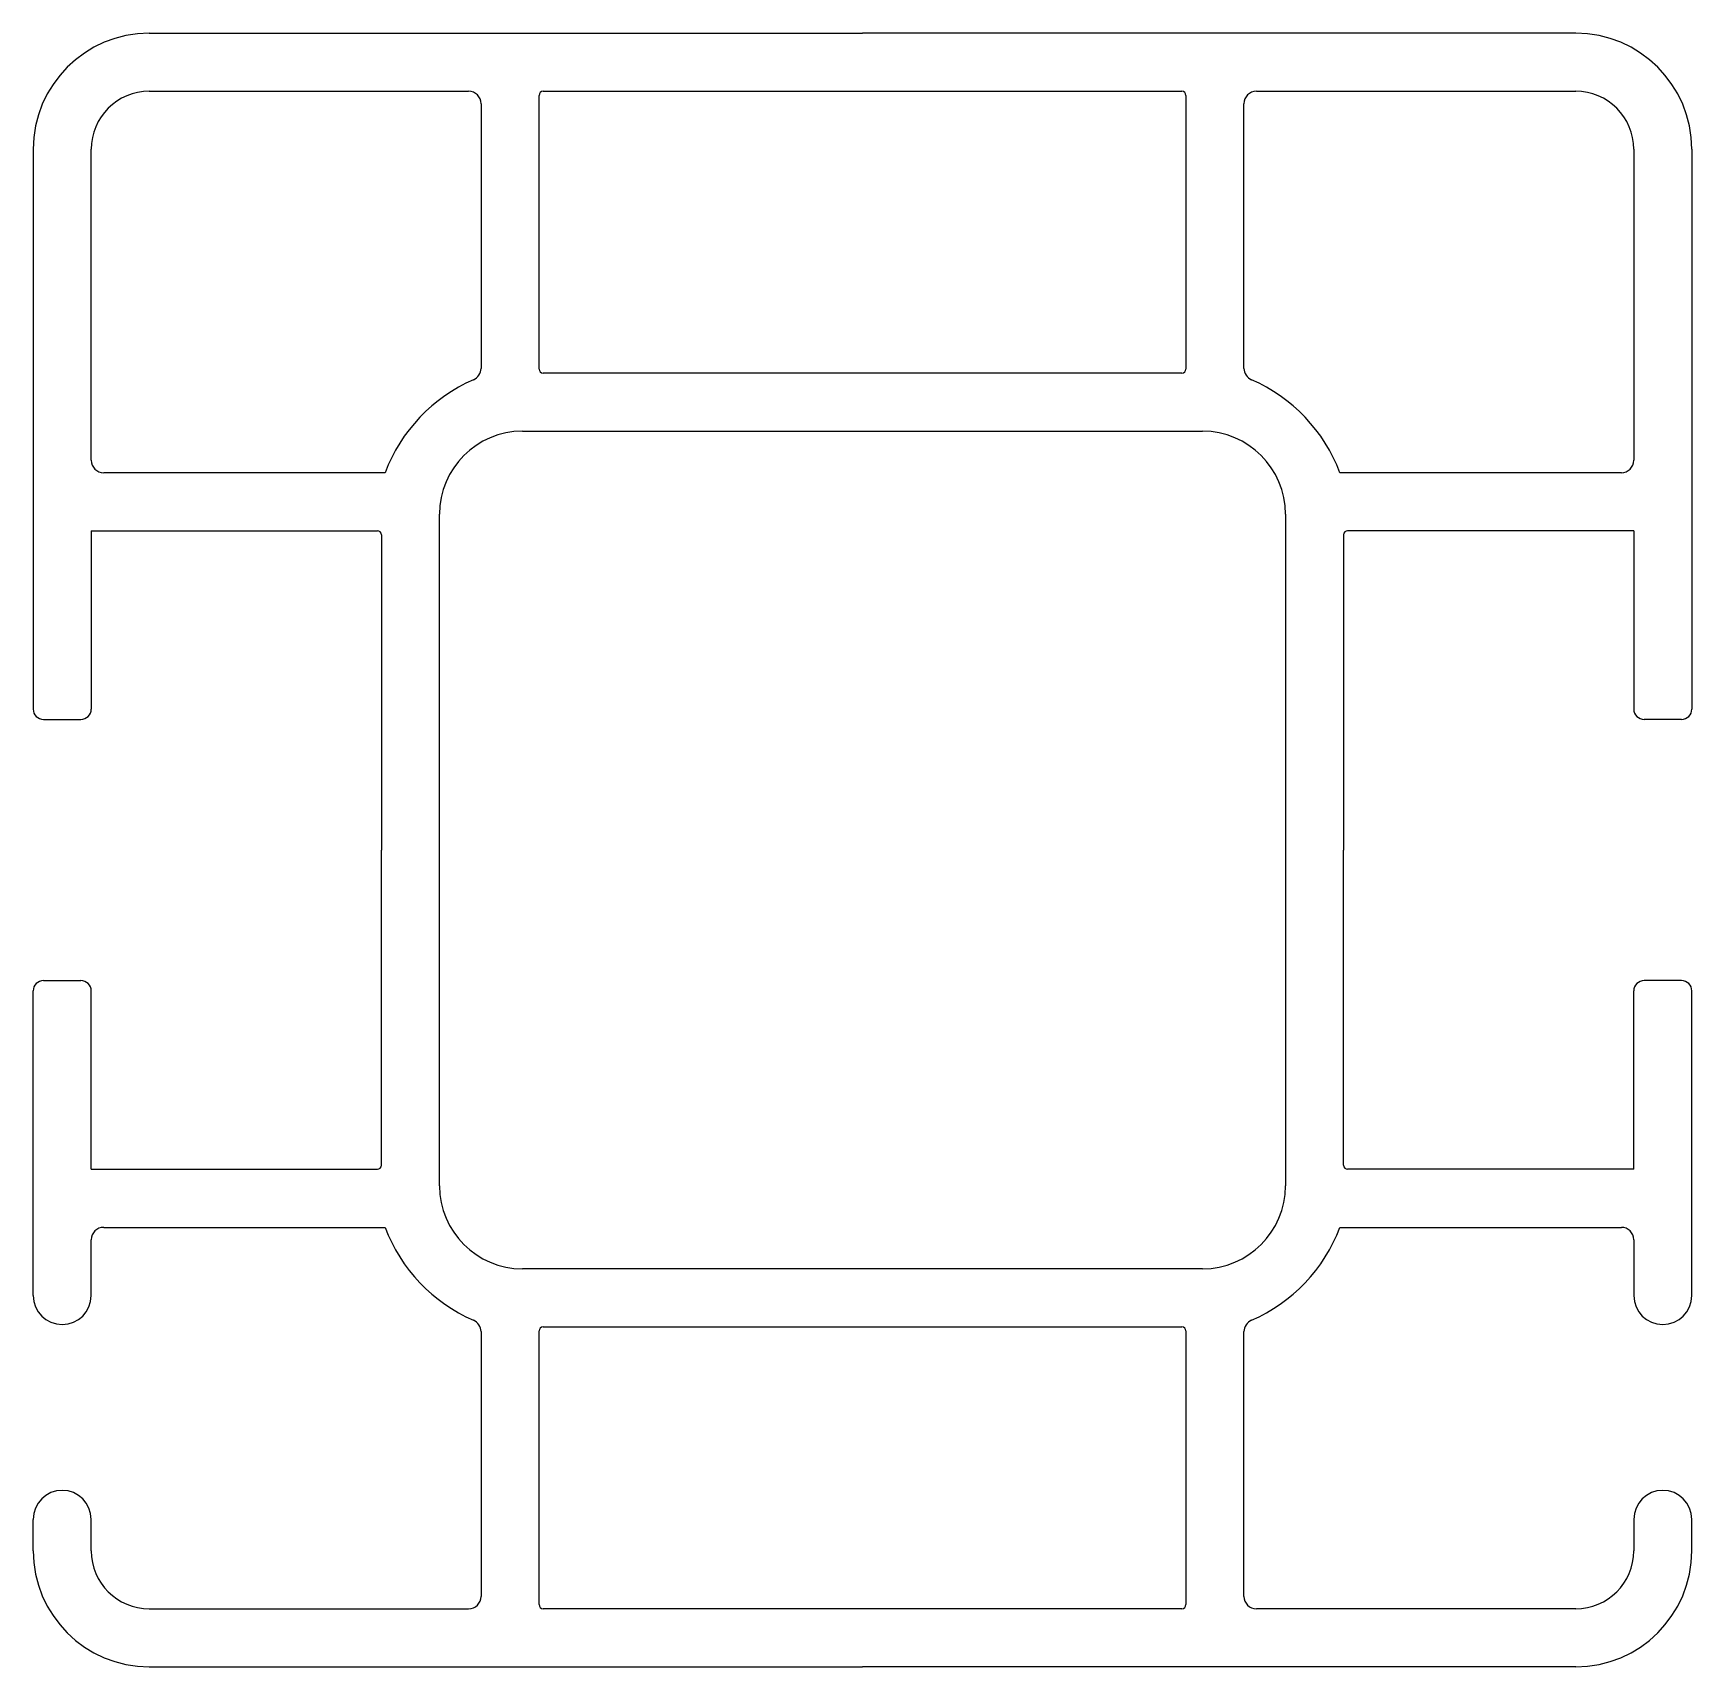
# Model space of a CAD drawing. Extents: x 2171.4 to 2211.4, y 1993.1 to 2032.5.
import ezdxf

# ---------------------------------------------------------------- set-up
doc = ezdxf.new("R2010")
doc.units = 0
doc.layers.get('0').update_dxf_attribs({"linetype": 'CONTINUOUS'})

msp = doc.modelspace()

# ---------------------------------------------------------------- linework, layer by layer
at = {"linetype": 'CONTINUOUS'}
for p, q in [((2174.166, 2032.533), (2191.366, 2032.533)), ((2208.566, 2032.533), (2191.366, 2032.533)), ((2174.166, 2031.133), (2181.866, 2031.133)), ((2182.166, 2030.833), (2182.166, 2024.449)), ((2183.566, 2024.433), (2183.566, 2031.033)), ((2183.666, 2031.133), (2199.066, 2031.133)), ((2199.166, 2031.033), (2199.166, 2024.433)), ((2200.566, 2024.449), (2200.566, 2030.833)), ((2200.866, 2031.133), (2208.566, 2031.133)), ((2171.366, 2029.733), (2171.366, 2016.233)), ((2172.766, 2022.233), (2172.766, 2029.733)), ((2209.966, 2029.733), (2209.966, 2022.233)), ((2211.366, 2029.733), (2211.366, 2016.233)), ((2199.066, 2024.333), (2183.666, 2024.333)), ((2183.166, 2022.933), (2199.566, 2022.933)), ((2179.852, 2021.933), (2173.066, 2021.933)), ((2209.666, 2021.933), (2202.88, 2021.933)), ((2181.166, 2004.733), (2181.166, 2020.933)), ((2201.566, 2020.933), (2201.566, 2004.733)), ((2172.766, 2020.533), (2172.766, 2016.233)), ((2172.766, 2020.533), (2179.666, 2020.533)), ((2179.766, 2020.433), (2179.766, 2012.833)), ((2202.966, 2020.433), (2202.966, 2012.833)), ((2209.966, 2020.533), (2203.066, 2020.533)), ((2209.966, 2020.533), (2209.966, 2016.233)), ((2171.616, 2015.983), (2172.516, 2015.983)), ((2211.116, 2015.983), (2210.216, 2015.983)), ((2179.766, 2005.233), (2179.766, 2012.833)), ((2202.966, 2005.233), (2202.966, 2012.833)), ((2171.616, 2009.683), (2172.516, 2009.683)), ((2211.116, 2009.683), (2210.216, 2009.683)), ((2171.366, 2002.089), (2171.366, 2009.433)), ((2172.766, 2005.133), (2172.766, 2009.433)), ((2209.966, 2005.133), (2209.966, 2009.433)), ((2211.366, 2002.089), (2211.366, 2009.433)), ((2172.766, 2005.133), (2179.666, 2005.133)), ((2209.966, 2005.133), (2203.066, 2005.133)), ((2173.066, 2003.733), (2179.852, 2003.733)), ((2202.88, 2003.733), (2209.666, 2003.733)), ((2172.766, 2002.089), (2172.766, 2003.433)), ((2209.966, 2003.433), (2209.966, 2002.089)), ((2199.566, 2002.733), (2183.166, 2002.733)), ((2182.166, 2001.218), (2182.166, 1994.833)), ((2183.566, 1994.633), (2183.566, 2001.233)), ((2183.666, 2001.333), (2199.066, 2001.333)), ((2199.166, 2001.233), (2199.166, 1994.633)), ((2200.566, 1994.833), (2200.566, 2001.218)), ((2171.366, 1995.933), (2171.366, 1996.689)), ((2172.766, 1995.933), (2172.766, 1996.689)), ((2209.966, 1996.689), (2209.966, 1995.933)), ((2211.366, 1995.933), (2211.366, 1996.689)), ((2174.166, 1994.533), (2181.866, 1994.533)), ((2199.066, 1994.533), (2183.666, 1994.533)), ((2208.566, 1994.533), (2200.866, 1994.533)), ((2174.166, 1993.133), (2191.366, 1993.133)), ((2208.566, 1993.133), (2191.366, 1993.133))]:
    msp.add_line(p, q, dxfattribs=at)
for centre, radius, start, end in [((2174.166, 2029.733), 2.8, 90, 180), ((2208.566, 2029.733), 2.8, 0, 90), ((2174.166, 2029.733), 1.4, 90, 180), ((2181.866, 2030.833), 0.3, 0, 90), ((2183.666, 2031.033), 0.1, 90, 180), ((2199.066, 2031.033), 0.1, 0, 90), ((2200.866, 2030.833), 0.3, 90, 180), ((2208.566, 2029.733), 1.4, 0, 90), ((2181.866, 2024.449), 0.3, 293.4674, 360), ((2183.666, 2024.433), 0.1, 180, 270), ((2199.066, 2024.433), 0.1, 270, 360), ((2200.866, 2024.449), 0.3, 180, 246.5326), ((2183.566, 2020.533), 3.969, 113.4674, 159.345), ((2199.166, 2020.533), 3.969, 20.655, 66.5326), ((2183.166, 2020.933), 2, 90, 180), ((2199.566, 2020.933), 2, 0, 90), ((2173.066, 2022.233), 0.3, 180, 270), ((2209.666, 2022.233), 0.3, 270, 360), ((2179.666, 2020.433), 0.1, 0, 90), ((2203.066, 2020.433), 0.1, 90, 180), ((2171.616, 2016.233), 0.25, 180, 270), ((2172.516, 2016.233), 0.25, 270, 360), ((2210.216, 2016.233), 0.25, 180, 270), ((2211.116, 2016.233), 0.25, 270, 0), ((2171.616, 2009.433), 0.25, 90, 180), ((2172.516, 2009.433), 0.25, 0, 90), ((2210.216, 2009.433), 0.25, 90, 180), ((2211.116, 2009.433), 0.25, 0, 90), ((2179.666, 2005.233), 0.1, 270, 360), ((2203.066, 2005.233), 0.1, 180, 270), ((2183.166, 2004.733), 2, 180, 270), ((2199.566, 2004.733), 2, 270, 0), ((2173.066, 2003.433), 0.3, 90, 180), ((2183.566, 2005.133), 3.969, 200.655, 246.5326), ((2199.166, 2005.133), 3.969, 293.4674, 339.345), ((2209.666, 2003.433), 0.3, 0, 90), ((2172.066, 2002.089), 0.7, 180, 360), ((2210.666, 2002.089), 0.7, 180, 360), ((2181.866, 2001.218), 0.3, 0, 66.5326), ((2183.666, 2001.233), 0.1, 90, 180), ((2199.066, 2001.233), 0.1, 0, 90), ((2200.866, 2001.218), 0.3, 113.4674, 180), ((2172.066, 1996.689), 0.7, 0, 180), ((2210.666, 1996.689), 0.7, 0, 180), ((2174.166, 1995.933), 2.8, 180, 270), ((2174.166, 1995.933), 1.4, 180, 270), ((2208.566, 1995.933), 1.4, 270, 360), ((2208.566, 1995.933), 2.8, 270, 0), ((2181.866, 1994.833), 0.3, 270, 0), ((2200.866, 1994.833), 0.3, 180, 270), ((2183.666, 1994.633), 0.1, 180, 270), ((2199.066, 1994.633), 0.1, 270, 360)]:
    msp.add_arc(centre, radius, start, end, dxfattribs=at)

doc.saveas('drawing.dxf')
